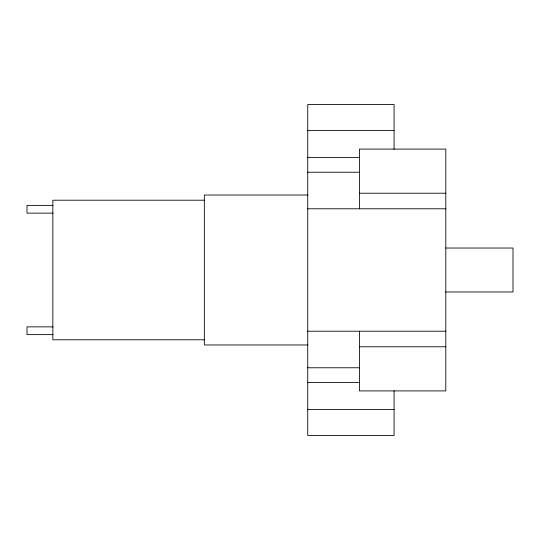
<?xml version="1.0" encoding="UTF-8"?>
<svg xmlns="http://www.w3.org/2000/svg" width="540" height="540" viewBox="0 0 540 540"><rect width="100%" height="100%" fill="white"/><g stroke="black" fill="none" stroke-linecap="round" stroke-linejoin="round"><path stroke-width="0.81" d="M307.739 130.403L394.085 130.403M307.739 157.592L359.714 157.592M307.739 172.233L359.444 172.233M359.444 193.226L445.79 193.226M307.739 195.035L204.336 195.035L204.336 344.966L307.739 344.966M204.336 200.205L52.852 200.205L52.852 339.795L204.336 339.795M52.988 205.376L27 205.376L27 213.125L52.988 213.125M307.739 208.791L445.79 208.791M445.79 248.029L513 248.029L513 291.971L445.79 291.971M52.988 326.875L27 326.875L27 334.625L52.988 334.625M307.739 331.209L445.79 331.209M359.444 346.775L445.79 346.775M307.739 367.767L359.444 367.767M307.739 382.408L359.714 382.408M307.739 409.597L394.085 409.597M394.085 149.351L394.085 104.551L307.739 104.551L307.739 435.449L394.085 435.449L394.085 390.65M359.444 208.791L359.444 149.094L445.79 149.094L445.79 390.906L359.444 390.906L359.444 331.209"/></g></svg>
